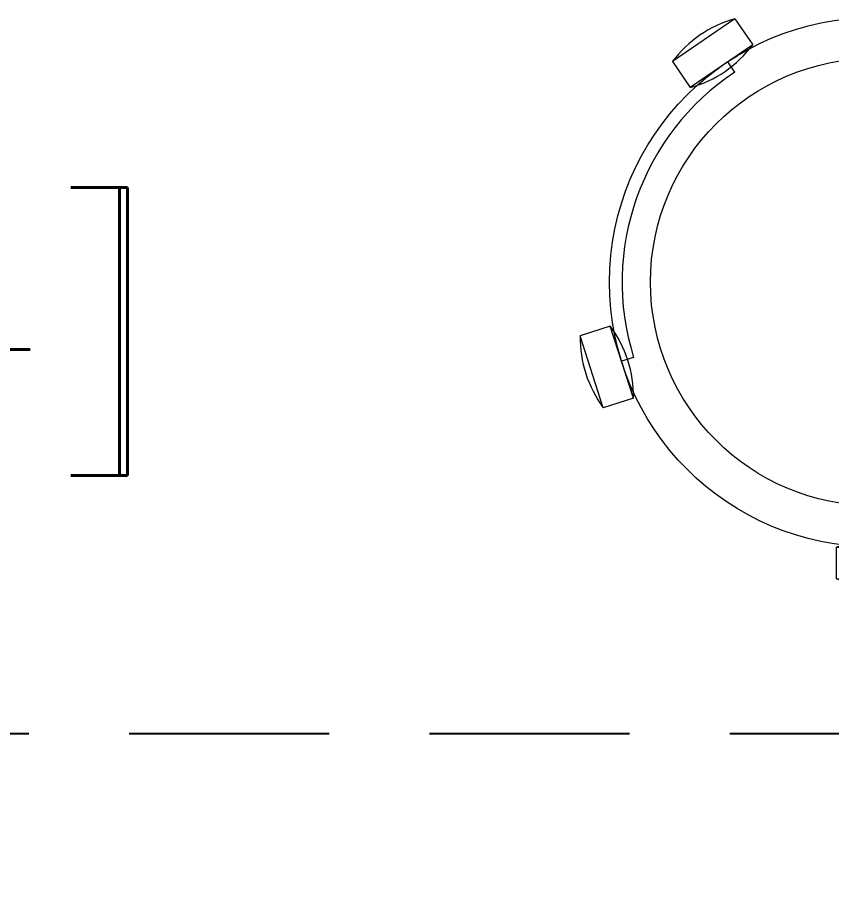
# Model space of a CAD drawing. Header units: inches. Extents: x -12418 to 242017, y -29325 to 19878.
# Drawn here: x 47291 to 47936, y -11949 to -11257 of the extents above; entities that cross this region are included whole.
import ezdxf

# ---------------------------------------------------------------- set-up
doc = ezdxf.new("R2010")
doc.units = ezdxf.units.IN
doc.header["$LTSCALE"] = 25
doc.header["$MEASUREMENT"] = 0
doc.linetypes.add('DASHDOT', pattern=[25.4, 12.7, -6.35, 0, -6.35])
doc.linetypes.add('HIDDEN', pattern=[9.525, 6.35, -3.175])
doc.layers.get('0').update_dxf_attribs({"color": 8})
for name, color, linetype, lineweight in [('00-Ground Floor$0$72_EGR_BASE_TEXT', 252, 'Continuous', 5), ('00-Ground Floor$0$LOADING', 253, 'Continuous', 5), ('E-LITE-CLNG-CNDT', 6, 'DASHDOT', 35), ('E-POWR-FLOR-CNDT', 6, 'HIDDEN', 25)]:
    doc.layers.add(name, color=color, linetype=linetype, lineweight=lineweight)
doc.styles.add('00-Ground Floor$0$SIMPLEX', font='SIMPLEX.shx', dxfattribs={"height": 150})

# ---------------------------------------------------------------- blocks, each defined once
blk = doc.blocks.new('00-Ground Floor$0$HF10037-P')
for p, q in [((0.24594, 0.13397), (0.18594, 0.13397)), ((0.18594, 0.13397), (0.18594, 0.10897)), ((0.24594, 0.13397), (0.24594, 0.10897)), ((0.24594, 0.10897), (0.18594, 0.10897)), ((0, 0), (-0.01424, -0.05828)), ((0, 0), (0.02429, -0.00594)), ((0.02429, -0.00594), (0.01004, -0.06422)), ((0.40714, -0.0094), (0.43095, -0.00177)), ((0.43095, -0.00177), (0.44926, -0.05891)), ((0.40714, -0.0094), (0.42545, -0.06654)), ((0.40694, -0.04171), (0.41648, -0.03873)), ((-0.01424, -0.05828), (0.01004, -0.06422)), ((0.42545, -0.06654), (0.44926, -0.05891)), ((0.05239, -0.27245), (0.06739, -0.25246)), ((0.06739, -0.25246), (0.11538, -0.28847)), ((0.31251, -0.2897), (0.36199, -0.25577)), ((0.37613, -0.27639), (0.36199, -0.25577)), ((0.32674, -0.26798), (0.33228, -0.27631)), ((0.05239, -0.27245), (0.10038, -0.30847)), ((0.32664, -0.31032), (0.37613, -0.27639)), ((0.10038, -0.30847), (0.11538, -0.28847)), ((0.32664, -0.31032), (0.31251, -0.2897))]:
    blk.add_line(p, q)
for radius in [0.21, 0.1775]:
    blk.add_circle((0.21605, -0.1014), radius)
for centre, radius, start, end in [((0.21594, 0.04647), 0.0925, 71.07536, 108.92464), ((0.21594, 0.19647), 0.0925, 251.07536, 288.92464), ((0.07788, -0.04992), 0.0925, 147.34193, 185.19122), ((-0.06784, -0.0143), 0.0925, 327.34193, 5.19122), ((0.35678, -0.05704), 0.0925, 358.84116, 36.69044), ((0.49963, -0.01127), 0.0925, 178.84116, 216.69044), ((0.21605, -0.1014), 0.2, 303.60368, 17.3657), ((0.03887, -0.34045), 0.0925, 34.18748, 72.03677), ((0.38673, -0.3449), 0.0925, 105.51211, 143.3614), ((0.1289, -0.22048), 0.0925, 214.18748, 252.03677), ((0.3019, -0.22119), 0.0925, 285.51211, 323.3614)]:
    blk.add_arc(centre, radius, start, end)
blk = doc.blocks.new('00-Ground Floor')
at = {"layer": '00-Ground Floor$0$LOADING', "xscale": 1000, "yscale": 1000, "zscale": 1000, "rotation": 180}
blk.add_blockref('00-Ground Floor$0$HF10037-P', (48186.23, -11568.24, 0), dxfattribs=at)
at = {"layer": '00-Ground Floor$0$72_EGR_BASE_TEXT', "insert": (46912.01, -11420.28, 0), "char_height": 150, "attachment_point": 2, "style": '00-Ground Floor$0$SIMPLEX'}
blk.add_mtext('[OPDG34]', dxfattribs=at)

msp = doc.modelspace()

# ---------------------------------------------------------------- linework, layer by layer
at = {"layer": 'E-POWR-FLOR-CNDT', "elevation": 0}
msp.add_lwpolyline([(45081.27, -11948.76), (45183.05, -11846.99, -0.198912), (45236.08, -11825.02), (48511.57, -11825.02, 0.198912), (48564.61, -11803.05), (48694.19, -11673.47)], format="xyb", dxfattribs=at)

# ---------------------------------------------------------------- block references
at = {"layer": 'E-LITE-CLNG-CNDT'}
msp.add_blockref('00-Ground Floor', (0, 0), dxfattribs=at)

doc.saveas('drawing.dxf')
